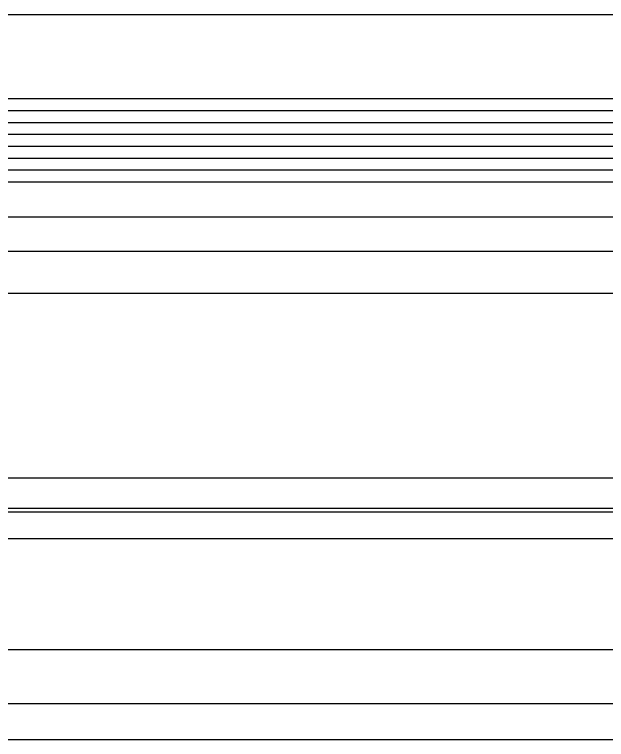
# Model space of a CAD drawing. Extents: x -684 to 208, y -51 to 438.
# Drawn here: x -480.3 to -430.9, y 155.8 to 216.3 of the extents above; entities that cross this region are included whole.
import ezdxf

# ---------------------------------------------------------------- set-up
doc = ezdxf.new("R2010")
doc.units = 0
doc.linetypes.add('CONTINOUS', pattern=[0])
doc.layers.get('0').update_dxf_attribs({"linetype": 'CONTINUOUS'})

msp = doc.modelspace()

# ---------------------------------------------------------------- linework, layer by layer
at = {"color": 7, "linetype": 'CONTINOUS'}
for p, q in [((-506.957, 216.347), (194.043, 216.347)), ((-505.957, 209.326), (193.043, 209.326)), ((-505.957, 208.334), (193.043, 208.334)), ((-505.957, 207.341), (193.043, 207.341)), ((-505.957, 206.348), (193.043, 206.348)), ((-505.957, 205.356), (193.043, 205.356)), ((-505.957, 204.363), (193.043, 204.363)), ((-505.957, 203.371), (193.043, 203.371)), ((-505.957, 202.378), (193.043, 202.378)), ((-506.957, 199.461), (194.043, 199.461)), ((-505.957, 196.597), (193.043, 196.597)), ((-505.957, 193.097), (193.043, 193.097)), ((-508.957, 177.683), (193.043, 177.683)), ((-505.957, 175.147), (193.043, 175.147)), ((-505.957, 174.847), (193.043, 174.847)), ((-508.957, 172.611), (193.043, 172.611)), ((-506.957, 163.347), (194.043, 163.347)), ((-506.957, 158.847), (194.043, 158.847)), ((-505.957, 155.847), (193.043, 155.847))]:
    msp.add_line(p, q, dxfattribs=at)

doc.saveas('drawing.dxf')
